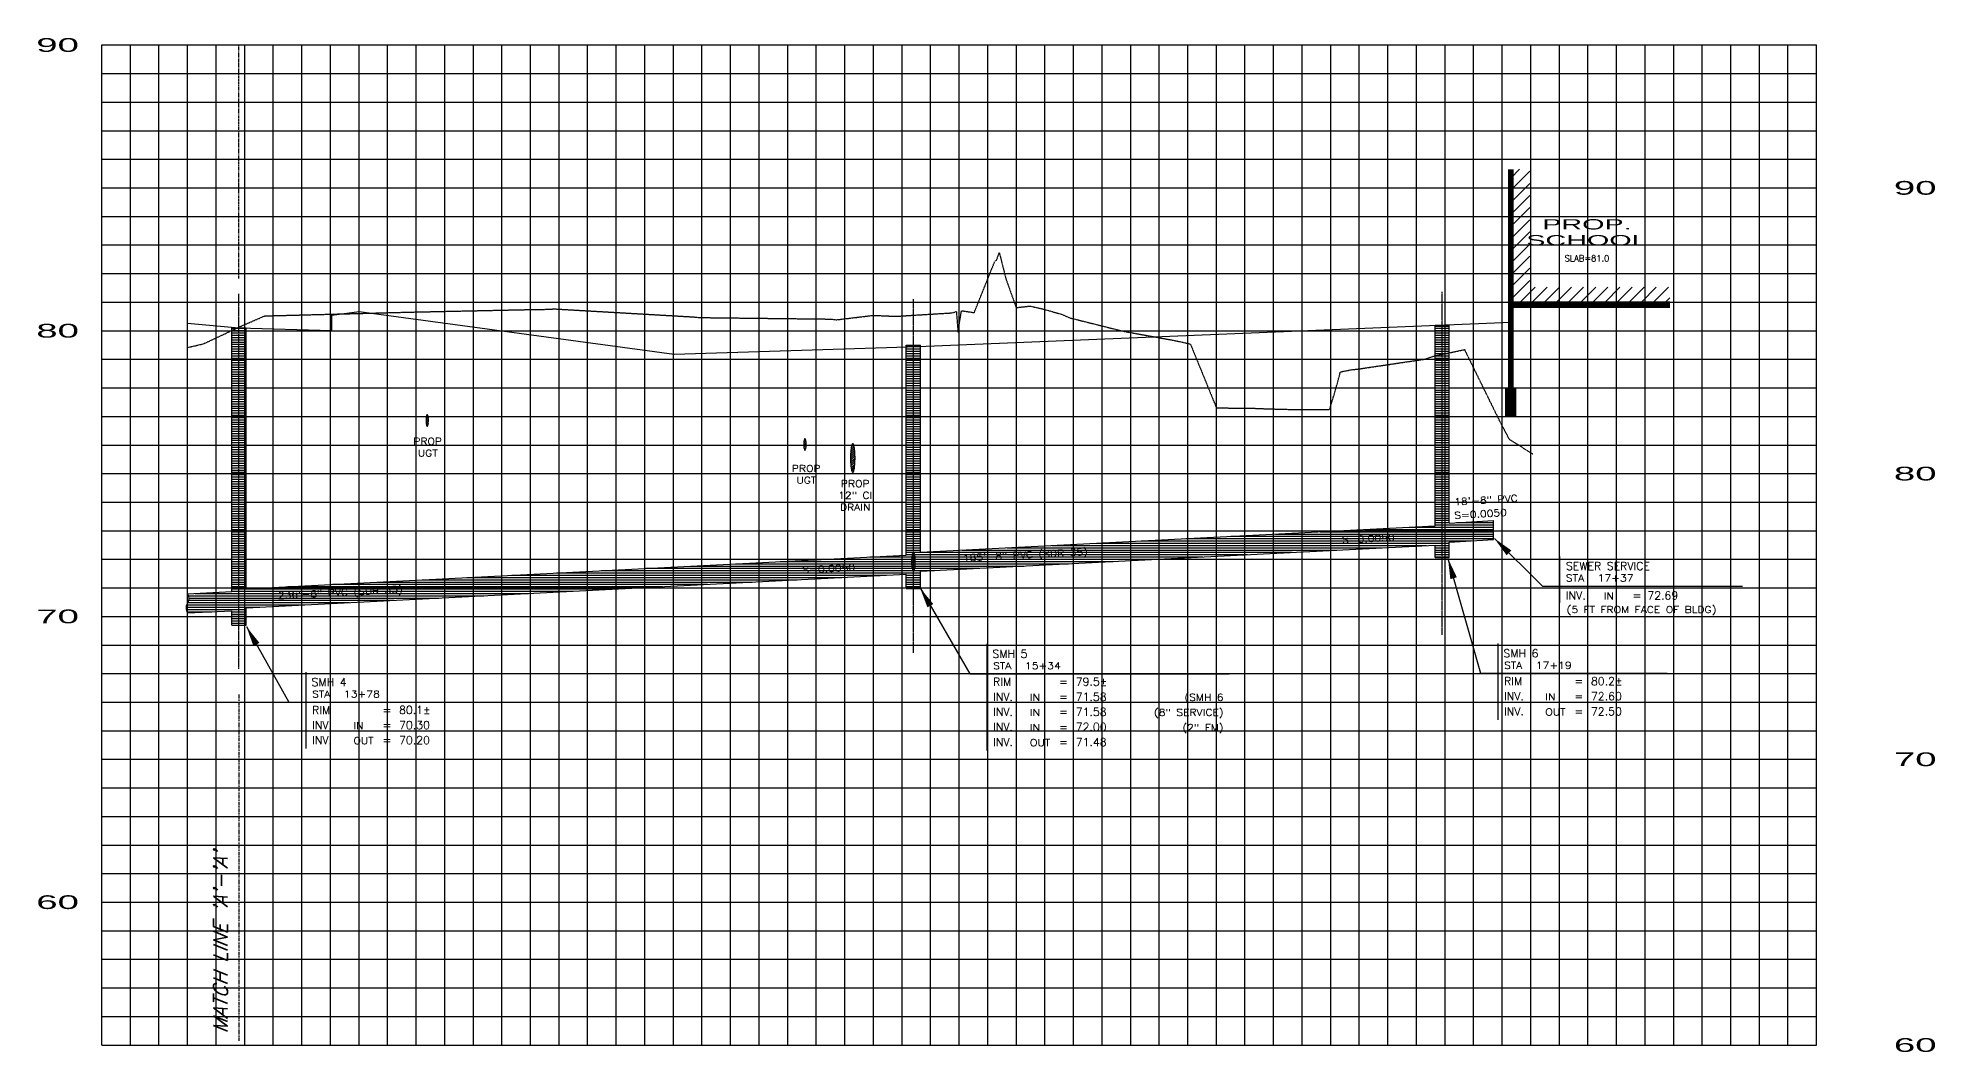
# Model space of a CAD drawing. Header units: inches. Extents: x 1501 to 3024, y 2326 to 3451.
# Drawn here: x 1501 to 2165, y 2714 to 3069 of the extents above; entities that cross this region are included whole.
import ezdxf
from ezdxf.enums import TextEntityAlignment as Align

# ---------------------------------------------------------------- set-up
doc = ezdxf.new("R2010")
doc.units = ezdxf.units.IN
doc.header["$MEASUREMENT"] = 0
for name, pattern in [('CENTER4', [0.5625, 0.375, -0.0625, 0.0625, -0.0625]), ('DASHED4', [0.1875, 0.125, -0.0625]), ('MATCH', [2.5, 1.25, -0.25, 0.25, -0.25, 0.25, -0.25])]:
    doc.linetypes.add(name, pattern=pattern)
for name, color, linetype in [('E2MLL', 5, 'MATCH'), ('P1PIS', 4, 'Continuous'), ('P1PIT', 4, 'Continuous'), ('P6PIL', 6, 'Continuous'), ('P7PIT', 3, 'Continuous'), ('P7UTT', 3, 'Continuous'), ('PFGC', 5, 'Continuous'), ('SEW1PEGC', 3, 'DASHED4'), ('STRUC-CL', 6, 'CENTER4'), ('STRUC-H', 9, 'Continuous'), ('STRUC-S', 4, 'Continuous'), ('W1PPL', 11, 'Continuous'), ('W7PPL', 9, 'Continuous'), ('W7PPT', 3, 'Continuous')]:
    doc.layers.add(name, color=color, linetype=linetype)
doc.styles.add('100BT', font='swiss.ttf', dxfattribs={"width": 2, "height": 3.6})
doc.styles.add('140B', font='swissl.ttf', dxfattribs={"width": 2, "height": 0.000186})
doc.styles.add('140SL', font='simplex.shx', dxfattribs={"oblique": 22, "height": 4.928})
doc.styles.add('60', font='simplex.shx', dxfattribs={"width": 1.15, "height": 2.4})
doc.styles.add('60L', font='simplex.shx', dxfattribs={"height": 2.12})
doc.styles.add('60S', font='simplex.shx', dxfattribs={"width": 1.15, "oblique": 22, "height": 2.4})
doc.styles.add('80L', font='simplex.shx', dxfattribs={"height": 2.8})
doc.dimstyles.get("Standard").update_dxf_attribs({"dimtxt": 0.18, "dimasz": 0.18, "dimexe": 0.18, "dimexo": 0.0625, "dimgap": 0.09, "dimtad": 0, "dimtih": 1, "dimtoh": 1, "dimdec": 4, "dimzin": 0, "dimdsep": 46, "dimtxsty": 'Standard', "dimcen": 0.09, "dimadec": 0, "dimazin": 0, "dimtfac": 1, "dimtdec": 4, "dimtofl": 0, "dimtmove": 0, "dimatfit": 3, "dimfxl": 1, "dimtolj": 1, "dimtzin": 0, "dimarcsym": 0})

# ---------------------------------------------------------------- blocks, each defined once
blk = doc.blocks.new('R3IN')
at = {"layer": 'P6PIL'}
for p, q in [((0, -0.931), (0, 0)), ((0, -0.261), (2.116, -0.261))]:
    blk.add_line(p, q, dxfattribs=at)
at = {"layer": 'P1PIT', "style": '80L'}
blk.add_attdef('NUMBER', (0.046, -0.121), '', height=0.07, dxfattribs=at)
at = {"layer": 'P7PIT', "style": '60', "width": 1.15}
for s, p in [('STA', (0.052, -0.221)), ('IN', (0.374, -0.497)), ('IN', (0.374, -0.629)), ('IN', (0.374, -0.761)), ('OUT', (0.374, -0.893))]:
    blk.add_text(s, height=0.06, dxfattribs=at).set_placement(p)
at = {"layer": 'P7PIT', "style": '80L'}
for s, p in [('RIM', (0.052, -0.365)), ('=', (0.629, -0.365)), ('INV.', (0.052, -0.497)), ('=', (0.629, -0.497)), ('INV.', (0.052, -0.629)), ('=', (0.629, -0.629)), ('INV.', (0.052, -0.761)), ('INV.', (0.052, -0.893)), ('=', (0.629, -0.761)), ('=', (0.629, -0.893))]:
    blk.add_text(s, height=0.07, dxfattribs=at).set_placement(p)
at = {"layer": 'P7PIT', "style": '60', "width": 1.15}
blk.add_attdef('STATION\\OFFSET', (0.33, -0.221), '', height=0.06, dxfattribs=at)
at = {"layer": 'P7PIT', "style": '80L'}
for p in [(0.775, -0.365), (0.775, -0.497), (0.775, -0.629), (0.775, -0.761), (0.775, -0.893)]:
    blk.add_attdef('ELEV', p, '', height=0.07, dxfattribs=at)
at = {"layer": 'P7PIT', "style": '60', "width": 1.15}
for p in [(2.068, -0.497), (2.068, -0.629), (2.068, -0.761)]:
    blk.add_attdef('NO.', text='', height=0.06, dxfattribs=at).set_placement(p, align=Align.RIGHT)
blk = doc.blocks.new('*X0')
at = {"color": 0}
for p, q in [((586.08, 289.42), (588.04, 291.38)), ((586.09, 290.31), (587.99, 292.22)), ((586.09, 288.55), (588.07, 290.53)), ((586.12, 291.22), (587.92, 293.03)), ((586.17, 292.16), (587.82, 293.81)), ((586.25, 293.13), (587.68, 294.55)), ((586.4, 294.16), (587.49, 295.25)), ((586.71, 295.36), (587.17, 295.81)), ((586.13, 287.7), (588.08, 289.65)), ((586.18, 286.86), (588.07, 288.76)), ((586.25, 286.06), (588.04, 287.85)), ((586.35, 285.28), (587.99, 286.91)), ((586.5, 284.54), (587.9, 285.93)), ((586.7, 283.85), (587.74, 284.9)), ((587.06, 283.33), (587.41, 283.68))]:
    blk.add_line(p, q, dxfattribs=at)
blk = doc.blocks.new('15')
at = {"layer": 'P1PIS'}
blk.add_lwpolyline([(0, 0, 0.309933), (0.005, 0.004, 0.052539), (0.014, 0.037, 0.023124), (0.018, 0.073, 0.016546), (0.02, 0.125, 0.016546), (0.018, 0.177, 0.023124), (0.014, 0.213, 0.052539), (0.005, 0.246, 0.309933), (0, 0.25, 0.309933), (-0.005, 0.246, 0.052539), (-0.014, 0.213, 0.023124), (-0.018, 0.177, 0.016546), (-0.02, 0.125, 0.016546), (-0.018, 0.073, 0.023124), (-0.014, 0.037, 0.052539), (-0.005, 0.004, 0.309933)], format="xyb", close=True, dxfattribs=at)
at = {"layer": 'P1PIS', "xscale": 0.02, "yscale": 0.02, "zscale": 0.02}
blk.add_blockref('*X0', (-11.742, -5.666), dxfattribs=at)
blk = doc.blocks.new('6')
at = {"layer": 'P1PIS'}
for p, q in [((-0.01, 0.061), (0.008, 0.079)), ((-0.01, 0.043), (0.01, 0.063)), ((-0.009, 0.027), (0.01, 0.046)), ((-0.008, 0.081), (0.005, 0.094)), ((-0.006, 0.012), (0.009, 0.027)), ((0, 0), (0.004, 0.004))]:
    blk.add_line(p, q, dxfattribs=at)
for centre, radius, start, end in [((0.24, 0.05), 0.25, 175.2643, 180), ((0.24, 0.05), 0.25, 180, 184.7357), ((0.12, 0.06), 0.13, 168.6901, 175.2643), ((0.12, 0.04), 0.13, 184.7357, 191.3099), ((0.046, 0.075), 0.0542, 154.2268, 168.6901), ((0.046, 0.025), 0.0542, 191.3099, 205.7732), ((0, 0.097), 0.00304, 90, 154.2268), ((0, 0.003), 0.00304, 205.7732, 270), ((0, 0.097), 0.00304, 25.7732, 90), ((0, 0.003), 0.00304, 270, 334.2268), ((-0.046, 0.075), 0.0542, 11.3099, 25.7732), ((-0.046, 0.025), 0.0542, 334.2268, 348.6901), ((-0.12, 0.06), 0.13, 4.7357, 11.3099), ((-0.12, 0.04), 0.13, 348.6901, 355.2643), ((-0.24, 0.05), 0.25, 0, 4.7357), ((-0.24, 0.05), 0.25, 355.2643, 360)]:
    blk.add_arc(centre, radius, start, end, dxfattribs=at)
blk = doc.blocks.new('HWRI')
at = {"layer": 'P6PIL'}
for p, q in [((0, -0.407), (0, 0)), ((0, -0.261), (1.597, -0.261))]:
    blk.add_line(p, q, dxfattribs=at)
at = {"layer": 'P1PIT', "style": '80L'}
blk.add_attdef('NUMBER', (0.053, -0.121), '', height=0.07, dxfattribs=at)
at = {"layer": 'P7PIT', "style": '60', "width": 1.15}
for s, p in [('STA', (0.052, -0.221)), ('IN', (0.383, -0.379))]:
    blk.add_text(s, height=0.06, dxfattribs=at).set_placement(p)
at = {"layer": 'P7PIT', "style": '80L'}
for s, p in [('INV.', (0.052, -0.379)), ('=', (0.635, -0.379))]:
    blk.add_text(s, height=0.07, dxfattribs=at).set_placement(p)
at = {"layer": 'P7PIT', "style": '60', "width": 1.15}
blk.add_attdef('STATION\\OFFSET', (0.33, -0.221), '', height=0.06, dxfattribs=at)
at = {"layer": 'P7PIT', "style": '80L'}
blk.add_attdef('ELEV', (0.765, -0.379), '', height=0.07, dxfattribs=at)
blk = doc.blocks.new('R1IN')
at = {"layer": 'P6PIL'}
for p, q in [((0, -0.667), (0, 0)), ((0, -0.261), (1.478, -0.261))]:
    blk.add_line(p, q, dxfattribs=at)
at = {"layer": 'P1PIT', "style": '80L'}
blk.add_attdef('NUMBER', (0.047, -0.121), '', height=0.07, dxfattribs=at)
at = {"layer": 'P7PIT', "style": '60', "width": 1.15}
for s, p in [('STA', (0.052, -0.221)), ('IN', (0.413, -0.497)), ('OUT', (0.413, -0.629))]:
    blk.add_text(s, height=0.06, dxfattribs=at).set_placement(p)
at = {"layer": 'P7PIT', "style": '80L'}
for s, p in [('RIM', (0.052, -0.365)), ('=', (0.668, -0.365)), ('INV.', (0.052, -0.497)), ('=', (0.668, -0.497)), ('INV.', (0.052, -0.629)), ('=', (0.668, -0.629))]:
    blk.add_text(s, height=0.07, dxfattribs=at).set_placement(p)
at = {"layer": 'P7PIT', "style": '60', "width": 1.15}
blk.add_attdef('STATION\\OFFSET', (0.33, -0.221), '', height=0.06, dxfattribs=at)
at = {"layer": 'P7PIT', "style": '80L'}
for p in [(0.812, -0.365), (0.812, -0.497), (0.812, -0.629)]:
    blk.add_attdef('ELEV', p, '', height=0.07, dxfattribs=at)
blk = doc.blocks.new('*X5')
at = {"color": 0}
for p, q in [((586.38, 289.72), (587.55, 290.89)), ((586.6, 290.82), (587.29, 291.51)), ((586.25, 287.83), (587.82, 289.39)), ((586.26, 286.95), (587.88, 288.57)), ((586.29, 288.75), (587.71, 290.17)), ((586.3, 286.1), (587.91, 287.71)), ((586.37, 285.29), (587.9, 286.82)), ((586.5, 284.53), (587.85, 285.89)), ((586.69, 283.85), (587.73, 284.88)), ((587.06, 283.33), (587.4, 283.67))]:
    blk.add_line(p, q, dxfattribs=at)
blk = doc.blocks.new('10')
at = {"layer": 'P1PIS'}
blk.add_lwpolyline([(0, 0, 0.287816), (0.004, 0.003, 0.063192), (0.012, 0.024, 0.028693), (0.015, 0.049, 0.020666), (0.016, 0.083, 0.020666), (0.015, 0.117, 0.028693), (0.012, 0.142, 0.063192), (0.004, 0.163, 0.287816), (0, 0.166, 0.287816), (-0.005, 0.163, 0.063192), (-0.012, 0.142, 0.028693), (-0.015, 0.117, 0.020666), (-0.017, 0.083, 0.020666), (-0.015, 0.049, 0.028693), (-0.012, 0.024, 0.063192), (-0.005, 0.003, 0.287816)], format="xyb", close=True, dxfattribs=at)
at = {"layer": 'P1PIS', "xscale": 0.02, "yscale": 0.02, "zscale": 0.02}
blk.add_blockref('*X5', (-11.742, -5.667), dxfattribs=at)
blk = doc.blocks.new('*X2')
at = {"color": 0}
for p, q in [((4603.23, 5570.02), (4606.83, 5567.5)), ((4565.62, 5563.39), (4573.32, 5558.01)), ((4569.8, 5564.13), (4577.49, 5558.75)), ((4573.98, 5564.87), (4581.67, 5559.48)), ((4578.16, 5565.6), (4585.85, 5560.22)), ((4582.34, 5566.34), (4590.03, 5560.96)), ((4586.52, 5567.08), (4594.21, 5561.69)), ((4590.69, 5567.81), (4598.38, 5562.43)), ((4594.87, 5568.55), (4602.56, 5563.17)), ((4599.05, 5569.29), (4606.74, 5563.9)), ((4561.06, 5559.27), (4567.13, 5555.02)), ((4561.45, 5562.66), (4569.14, 5557.27)), ((4561.79, 5555.09), (4567.86, 5550.84)), ((4562.53, 5550.91), (4568.6, 5546.66)), ((4563.27, 5546.73), (4569.34, 5542.48)), ((4564, 5542.55), (4570.07, 5538.3)), ((4564.74, 5538.38), (4570.81, 5534.13)), ((4565.48, 5534.2), (4571.55, 5529.95)), ((4566.22, 5530.02), (4572.28, 5525.77)), ((4566.95, 5525.84), (4573.02, 5521.59)), ((4567.69, 5521.66), (4573.76, 5517.41)), ((4568.43, 5517.48), (4574.49, 5513.24)), ((4569.16, 5513.31), (4575.23, 5509.06)), ((4569.9, 5509.13), (4571.61, 5507.93))]:
    blk.add_line(p, q, dxfattribs=at)

msp = doc.modelspace()

# ---------------------------------------------------------------- hatches: boundary and pattern name
at = {"layer": 'STRUC-H'}
h = msp.add_hatch(dxfattribs=at)
h.set_pattern_fill('_U', color=256, scale=0.8, style=0, pattern_type=0)
h.set_pattern_definition([(0, (0, 0), (0, 0.8), [])])
edge = h.paths.add_edge_path()
edge.add_arc((1550.56017, 2872.63293), 3.56369, 329.03114547, 387.28070405)
edge.add_line((1553.72748, 2874.26635), (1569.22748, 2875.05448))
edge.add_line((1569.22748, 2875.05448), (1569.22748, 2967.35448))
edge.add_line((1569.22748, 2967.35448), (1574.22748, 2967.35448))
edge.add_line((1574.22748, 2967.35448), (1574.22748, 2876.05448))
edge.add_line((1574.22748, 2876.05448), (1805.22748, 2887.85448))
edge.add_line((1805.22748, 2887.85448), (1805.22748, 2961.35448))
edge.add_line((1805.22748, 2961.35448), (1810.22748, 2961.35448))
edge.add_line((1810.22748, 2961.35448), (1810.22748, 2888.85448))
edge.add_line((1810.22748, 2888.85448), (1990.22748, 2898.05448))
edge.add_line((1990.22748, 2898.05448), (1990.22748, 2968.35448))
edge.add_line((1990.22748, 2968.35448), (1995.22748, 2968.35448))
edge.add_line((1995.22748, 2968.35448), (1995.22748, 2899.05448))
edge.add_line((1995.22748, 2899.05448), (2010.72748, 2899.95448))
edge.add_line((2010.72748, 2899.95448), (2010.72748, 2893.25448))
edge.add_line((2010.72748, 2893.25448), (1995.22748, 2892.35448))
edge.add_line((1995.22748, 2892.35448), (1995.22748, 2886.95448))
edge.add_line((1995.22748, 2886.95448), (1990.22748, 2886.95448))
edge.add_line((1990.22748, 2886.95448), (1990.22748, 2891.35448))
edge.add_line((1990.22748, 2891.35448), (1810.22748, 2882.15448))
edge.add_line((1810.22748, 2882.15448), (1810.22748, 2876.15448))
edge.add_line((1810.22748, 2876.15448), (1805.22748, 2876.15448))
edge.add_line((1805.22748, 2876.15448), (1805.22748, 2881.15448))
edge.add_line((1805.22748, 2881.15448), (1574.22748, 2869.35448))
edge.add_line((1574.22748, 2869.35448), (1574.22748, 2863.35448))
edge.add_line((1574.22748, 2863.35448), (1569.22748, 2863.35448))
edge.add_line((1569.22748, 2863.35448), (1569.22748, 2868.35448))
edge.add_line((1569.22748, 2868.35448), (1553.72748, 2867.56635))
edge.add_arc((1556.1658, 2869.26887), 2.97388, 149.03114547, 214.92420761, ccw=False)

# ---------------------------------------------------------------- linework, layer by layer
at = {"layer": 'E2MLL', "ltscale": 0.8}
msp.add_line((1571.72748, 2984.60987), (1571.72748, 3066.3407), dxfattribs=at)
at = {"layer": 'E2MLL'}
msp.add_line((1571.72748, 2839.01465), (1571.72748, 2717.76557), dxfattribs=at)
at = {"layer": 'P7PIT'}
for points, const_width in [([(2016.72748, 2946.49701), (2016.72748, 3022.85884)], 2), ([(2072.38519, 2975.35448), (2016.72748, 2975.35448)], 2), ([(2016.72748, 2946.49701), (2016.72748, 2936.25059)], 4)]:
    msp.add_lwpolyline(points, dxfattribs=dict(at, const_width=const_width))
msp.add_lwpolyline([(2072.38519, 2976.35448), (2015.72748, 2976.35448)], dxfattribs=at)
at = {"layer": 'PFGC', "flags": 128}
msp.add_lwpolyline([(1553.72748, 2968.94436), (1571.72748, 2967.35448), (1604.1688, 2966.38247), (1604.1688, 2971.80233), (1613.76182, 2973.05306), (1724.05257, 2958.17098), (1809.35221, 2960.83547), (2016.72748, 2969.33856)], dxfattribs=at)
at = {"layer": 'SEW1PEGC', "flags": 128}
msp.add_lwpolyline([(1553.72748, 2960.48214), (1559.38022, 2961.78909), (1572.31897, 2967.89546), (1580.74223, 2971.53987), (1629.5293, 2972.81591), (1630.69922, 2972.84429), (1630.73534, 2972.85242), (1631.27311, 2972.86314), (1674.28209, 2973.77962), (1678.48843, 2973.81559), (1680.76049, 2973.94149), (1682.4387, 2973.97461), (1730.78563, 2971.18561), (1732.6544, 2970.9676), (1778.76729, 2970.43041), (1780.81078, 2970.18182), (1793.61745, 2971.7312), (1801.7677, 2971.39556), (1807.00008, 2971.73743), (1821.28717, 2972.60814), (1822.73999, 2973.08884), (1823.30988, 2965.94825), (1824.53746, 2973.36893), (1828.98851, 2972.69369), (1836.14714, 2990.52827), (1836.81266, 2991.08589), (1837.76955, 2993.66539), (1840.07839, 2984.46305), (1843.6671, 2974.44799), (1848.533, 2974.98119), (1852.7904, 2974.01502), (1859.57265, 2972.10801), (1862.45512, 2970.84737), (1881.13989, 2966.17301), (1898.35315, 2963.07307), (1904.60193, 2961.73876), (1910.60208, 2947.04966), (1913.73555, 2939.35448), (1916.36843, 2939.34189), (1917.30119, 2939.31253), (1927.29118, 2939.18866), (1932.18087, 2938.99546), (1933.88306, 2938.96115), (1939.73698, 2938.80601), (1950.08182, 2938.79875), (1950.55061, 2938.79264), (1953.31434, 2938.79429), (1954.97172, 2944.1407), (1956.41681, 2949.26374), (1956.49408, 2949.61516), (1957.10896, 2951.944), (1961.09257, 2952.70855), (1963.66363, 2952.99552), (1986.60685, 2956.39434), (1990.05313, 2957.56169), (1992.00008, 2957.9252), (2000.5222, 2959.75448), (2012.82468, 2934.70329), (2016.15822, 2928.35986), (2024.39439, 2923.26926)], dxfattribs=at)
at = {"layer": 'STRUC-CL'}
for p, q in [((1571.72748, 2847.96018), (1571.72748, 2979.20771)), ((1807.72748, 2853.57132), (1807.72748, 2977.37545)), ((1992.72748, 2859.93012), (1992.72748, 2979.90546))]:
    msp.add_line(p, q, dxfattribs=at)
at = {"layer": 'STRUC-H', "flags": 128}
msp.add_lwpolyline([(1553.72748, 2874.26635, -0.259779646), (1553.61585, 2870.79915, 0.29570602), (1553.72748, 2867.56635, -1.049076252)], format="xyb", dxfattribs=at)
at = {"layer": 'STRUC-S'}
for p, q in [((1569.22748, 2875.05448), (1569.22748, 2967.35448)), ((1569.22748, 2967.35448), (1574.22748, 2967.35448)), ((1574.22748, 2876.05448), (1574.22748, 2967.35448)), ((1990.22748, 2898.05448), (1990.22748, 2968.35448)), ((1990.22748, 2968.35448), (1995.22748, 2968.35448)), ((1995.22748, 2899.05448), (1995.22748, 2968.35448)), ((1805.22748, 2887.85448), (1805.22748, 2961.35448)), ((1805.22748, 2961.35448), (1810.22748, 2961.35448)), ((1810.22748, 2888.85448), (1810.22748, 2961.35448)), ((1810.22748, 2888.85448), (1990.22748, 2898.05448)), ((1995.22748, 2899.05448), (2010.72748, 2899.95448)), ((2010.72748, 2893.25448), (2010.72748, 2899.95448)), ((1574.22748, 2876.05448), (1805.22748, 2887.85448)), ((1810.22748, 2882.15448), (1990.22748, 2891.35448)), ((1990.22748, 2886.95448), (1990.22748, 2891.35448)), ((1995.22748, 2892.35448), (2010.72748, 2893.25448)), ((1995.22748, 2886.95448), (1995.22748, 2892.35448)), ((1574.22748, 2869.35448), (1805.22748, 2881.15448)), ((1805.22748, 2876.15448), (1805.22748, 2881.15448)), ((1810.22748, 2876.15448), (1810.22748, 2882.15448)), ((1990.22748, 2886.95448), (1995.22748, 2886.95448)), ((1553.72748, 2874.26635), (1569.22748, 2875.05448)), ((1805.22748, 2876.15448), (1810.22748, 2876.15448)), ((1553.72748, 2867.56635), (1569.22748, 2868.35448)), ((1569.22748, 2863.35448), (1569.22748, 2868.35448)), ((1574.22748, 2863.35448), (1574.22748, 2869.35448)), ((1569.22748, 2863.35448), (1574.22748, 2863.35448))]:
    msp.add_line(p, q, dxfattribs=at)
at = {"layer": 'W1PPL'}
for p, q in [((1523.72748, 2716.35448), (1523.72748, 3066.35448)), ((1523.72748, 3066.35448), (2123.72748, 3066.35448)), ((1573.72748, 2716.35448), (1573.72748, 3066.35448)), ((1623.72748, 2716.35448), (1623.72748, 3066.35448)), ((1673.72748, 2716.35448), (1673.72748, 3066.35448)), ((1723.72748, 2716.35448), (1723.72748, 3066.35448)), ((1773.72748, 2716.35448), (1773.72748, 3066.35448)), ((1823.72748, 2716.35448), (1823.72748, 3066.35448)), ((1873.72748, 2716.35448), (1873.72748, 3066.35448)), ((1923.72748, 2716.35448), (1923.72748, 3066.35448)), ((1973.72748, 2716.35448), (1973.72748, 3066.35448)), ((2023.72748, 2716.35448), (2023.72748, 3066.35448)), ((2073.72748, 2716.35448), (2073.72748, 3066.35448)), ((2123.72748, 2716.35448), (2123.72748, 3066.35448)), ((1523.72748, 3016.35448), (2123.72748, 3016.35448)), ((1523.72748, 2966.35448), (2123.72748, 2966.35448)), ((1523.72748, 2916.35448), (2123.72748, 2916.35448)), ((1523.72748, 2866.35448), (2123.72748, 2866.35448)), ((1523.72748, 2816.35448), (2123.72748, 2816.35448)), ((1523.72748, 2766.35448), (2123.72748, 2766.35448)), ((1523.72748, 2716.35448), (2123.72748, 2716.35448))]:
    msp.add_line(p, q, dxfattribs=at)
at = {"layer": 'W7PPL'}
for p, q in [((1533.72748, 2716.35448), (1533.72748, 3066.35448)), ((1543.72748, 2716.35448), (1543.72748, 3066.35448)), ((1553.72748, 2716.35448), (1553.72748, 3066.35448)), ((1563.72748, 2716.35448), (1563.72748, 3066.35448)), ((1583.72748, 2716.35448), (1583.72748, 3066.35448)), ((1593.72748, 2716.35448), (1593.72748, 3066.35448)), ((1603.72748, 2716.35448), (1603.72748, 3066.35448)), ((1613.72748, 2716.35448), (1613.72748, 3066.35448)), ((1633.72748, 2716.35448), (1633.72748, 3066.35448)), ((1643.72748, 2716.35448), (1643.72748, 3066.35448)), ((1653.72748, 2716.35448), (1653.72748, 3066.35448)), ((1663.72748, 2716.35448), (1663.72748, 3066.35448)), ((1683.72748, 2716.35448), (1683.72748, 3066.35448)), ((1693.72748, 2716.35448), (1693.72748, 3066.35448)), ((1703.72748, 2716.35448), (1703.72748, 3066.35448)), ((1713.72748, 2716.35448), (1713.72748, 3066.35448)), ((1733.72748, 2716.35448), (1733.72748, 3066.35448)), ((1743.72748, 2716.35448), (1743.72748, 3066.35448)), ((1753.72748, 2716.35448), (1753.72748, 3066.35448)), ((1763.72748, 2716.35448), (1763.72748, 3066.35448)), ((1783.72748, 2716.35448), (1783.72748, 3066.35448)), ((1793.72748, 2716.35448), (1793.72748, 3066.35448)), ((1803.72748, 2716.35448), (1803.72748, 3066.35448)), ((1813.72748, 2716.35448), (1813.72748, 3066.35448)), ((1833.72748, 2716.35448), (1833.72748, 3066.35448)), ((1843.72748, 2716.35448), (1843.72748, 3066.35448)), ((1853.72748, 2716.35448), (1853.72748, 3066.35448)), ((1863.72748, 2716.35448), (1863.72748, 3066.35448)), ((1883.72748, 2716.35448), (1883.72748, 3066.35448)), ((1893.72748, 2716.35448), (1893.72748, 3066.35448)), ((1903.72748, 2716.35448), (1903.72748, 3066.35448)), ((1913.72748, 2716.35448), (1913.72748, 3066.35448)), ((1933.72748, 2716.35448), (1933.72748, 3066.35448)), ((1943.72748, 2716.35448), (1943.72748, 3066.35448)), ((1953.72748, 2716.35448), (1953.72748, 3066.35448)), ((1963.72748, 2716.35448), (1963.72748, 3066.35448)), ((1983.72748, 2716.35448), (1983.72748, 3066.35448)), ((1993.72748, 2716.35448), (1993.72748, 3066.35448)), ((2003.72748, 2716.35448), (2003.72748, 3066.35448)), ((2013.72748, 2716.35448), (2013.72748, 3066.35448)), ((2033.72748, 2716.35448), (2033.72748, 3066.35448)), ((2043.72748, 2716.35448), (2043.72748, 3066.35448)), ((2053.72748, 2716.35448), (2053.72748, 3066.35448)), ((2063.72748, 2716.35448), (2063.72748, 3066.35448)), ((2083.72748, 2716.35448), (2083.72748, 3066.35448)), ((2093.72748, 2716.35448), (2093.72748, 3066.35448)), ((2103.72748, 2716.35448), (2103.72748, 3066.35448)), ((2113.72748, 2716.35448), (2113.72748, 3066.35448)), ((1523.72748, 3056.35448), (2123.72748, 3056.35448)), ((1523.72748, 3046.35448), (2123.72748, 3046.35448)), ((1523.72748, 3036.35448), (2123.72748, 3036.35448)), ((1523.72748, 3026.35448), (2123.72748, 3026.35448)), ((1523.72748, 3006.35448), (2123.72748, 3006.35448)), ((1523.72748, 2996.35448), (2123.72748, 2996.35448)), ((1523.72748, 2986.35448), (2123.72748, 2986.35448)), ((1523.72748, 2976.35448), (2123.72748, 2976.35448)), ((1523.72748, 2956.35448), (2123.72748, 2956.35448)), ((1523.72748, 2946.35448), (2123.72748, 2946.35448)), ((1523.72748, 2936.35448), (2123.72748, 2936.35448)), ((1523.72748, 2926.35448), (2123.72748, 2926.35448)), ((1523.72748, 2906.35448), (2123.72748, 2906.35448)), ((1523.72748, 2896.35448), (2123.72748, 2896.35448)), ((1523.72748, 2886.35448), (2123.72748, 2886.35448)), ((1523.72748, 2876.35448), (2123.72748, 2876.35448)), ((1523.72748, 2856.35448), (2123.72748, 2856.35448)), ((1523.72748, 2846.35448), (2123.72748, 2846.35448)), ((1523.72748, 2836.35448), (2123.72748, 2836.35448)), ((1523.72748, 2826.35448), (2123.72748, 2826.35448)), ((1523.72748, 2806.35448), (2123.72748, 2806.35448)), ((1523.72748, 2796.35448), (2123.72748, 2796.35448)), ((1523.72748, 2786.35448), (2123.72748, 2786.35448)), ((1523.72748, 2776.35448), (2123.72748, 2776.35448)), ((1523.72748, 2756.35448), (2123.72748, 2756.35448)), ((1523.72748, 2746.35448), (2123.72748, 2746.35448)), ((1523.72748, 2736.35448), (2123.72748, 2736.35448)), ((1523.72748, 2726.35448), (2123.72748, 2726.35448))]:
    msp.add_line(p, q, dxfattribs=at)

# ---------------------------------------------------------------- block references
at = {"xscale": 40, "yscale": 40, "zscale": 40}
for name, p in [('6', (1637.60328, 2932.94682)), ('6', (1769.76573, 2924.55357)), ('15', (1786.48857, 2916.79844)), ('10', (1807.72748, 2882.15448))]:
    msp.add_blockref(name, p, dxfattribs=at)
msp.add_blockref('HWRI', (2033.91706, 2887.43707), dxfattribs=at).add_auto_attribs({'NUMBER': 'SEWER SERVICE', 'STATION\\OFFSET': '17+37', 'ELEV': '72.69'})
ref = msp.add_blockref('R3IN', (1833.51474, 2856.7129), dxfattribs=dict(xscale=40, yscale=40, zscale=40))
ref.add_attrib('NUMBER', 'SMH 5', (1835.35974, 2851.87356), dxfattribs={"layer": 'P1PIT', "height": 2.8, "style": '80L'})
ref.add_attrib('STATION\\OFFSET', '15+34', (1846.73211, 2847.87856), dxfattribs={"layer": 'P7PIT', "height": 2.4, "style": '60', "width": 1.15})
ref.add_attrib('ELEV', '79.5%%p', (1864.50445, 2842.11668), dxfattribs={"layer": 'P7PIT', "height": 2.8, "style": '80L'})
ref.add_attrib('ELEV', '71.58', (1864.50445, 2836.83668), dxfattribs={"layer": 'P7PIT', "height": 2.8, "style": '80L'})
ref.add_attrib('NO.', '(SMH 6', dxfattribs={"layer": 'P7PIT', "height": 2.4, "style": '60', "width": 1.15}).set_placement((1916.24798, 2836.83668), align=Align.RIGHT)
ref.add_attrib('ELEV', '71.58', (1864.50445, 2831.55668), dxfattribs={"layer": 'P7PIT', "height": 2.8, "style": '80L'})
ref.add_attrib('NO.', '(8" SERVICE)', dxfattribs={"layer": 'P7PIT', "height": 2.4, "style": '60', "width": 1.15}).set_placement((1916.24798, 2831.55668), align=Align.RIGHT)
ref.add_attrib('ELEV', '72.00', (1864.50445, 2826.27668), dxfattribs={"layer": 'P7PIT', "height": 2.8, "style": '80L'})
ref.add_attrib('NO.', '(2" FM)', dxfattribs={"layer": 'P7PIT', "height": 2.4, "style": '60', "width": 1.15}).set_placement((1916.24798, 2826.27668), align=Align.RIGHT)
ref.add_attrib('ELEV', '71.48', (1864.50445, 2820.99668), dxfattribs={"layer": 'P7PIT', "height": 2.8, "style": '80L'})
ref = msp.add_blockref('R1IN', (2012.28905, 2856.89052), dxfattribs=dict(xscale=40, yscale=40, zscale=40))
ref.add_attrib('NUMBER', 'SMH 6', (2014.17425, 2852.05118), dxfattribs={"layer": 'P1PIT', "height": 2.8, "style": '80L'})
ref.add_attrib('STATION\\OFFSET', '17+19', (2025.50642, 2848.05617), dxfattribs={"layer": 'P7PIT', "height": 2.4, "style": '60', "width": 1.15})
ref.add_attrib('ELEV', '80.2%%p', (2044.78662, 2842.2943), dxfattribs={"layer": 'P7PIT', "height": 2.8, "style": '80L'})
ref.add_attrib('ELEV', '72.60', (2044.78662, 2837.0143), dxfattribs={"layer": 'P7PIT', "height": 2.8, "style": '80L'})
ref.add_attrib('ELEV', '72.50', (2044.78662, 2831.7343), dxfattribs={"layer": 'P7PIT', "height": 2.8, "style": '80L'})
ref = msp.add_blockref('R1IN', (1595.23027, 2846.80501), dxfattribs=dict(xscale=40, yscale=40, zscale=40))
ref.add_attrib('NUMBER', 'SMH 4', (1597.11547, 2841.96567), dxfattribs={"layer": 'P1PIT', "height": 2.8, "style": '80L'})
ref.add_attrib('STATION\\OFFSET', '13+78', (1608.44765, 2837.97066), dxfattribs={"layer": 'P7PIT', "height": 2.4, "style": '60', "width": 1.15})
ref.add_attrib('ELEV', '80.1%%p', (1627.72785, 2832.20879), dxfattribs={"layer": 'P7PIT', "height": 2.8, "style": '80L'})
ref.add_attrib('ELEV', '70.30', (1627.72785, 2826.92879), dxfattribs={"layer": 'P7PIT', "height": 2.8, "style": '80L'})
ref.add_attrib('ELEV', '70.20', (1627.72785, 2821.64879), dxfattribs={"layer": 'P7PIT', "height": 2.8, "style": '80L'})
at = {"layer": 'P7PIT', "rotation": 79.9999999999961}
msp.add_blockref('*X2', (6702.78821, -2480.76725), dxfattribs=at)

# ---------------------------------------------------------------- texts
at = {"layer": 'E2MLL', "style": '140SL', "oblique": 22}
msp.add_text("MATCH LINE 'A'-'A'", height=4.928, rotation=90, dxfattribs=at).set_placement((1567.70348, 2720.36107))
at = {"layer": 'P7PIT', "style": '100BT', "width": 2}
for s, p in [('PROP.', (2043.37392, 3001.79148)), ('SCHOOL', (2043.37392, 2996.21148))]:
    msp.add_text(s, height=3.6, dxfattribs=at).set_placement(p, align=Align.CENTER)
at = {"layer": 'P7PIT', "style": '60L'}
msp.add_text('SLAB=81.0', height=2.12, dxfattribs=at).set_placement((2043.37392, 2990.63148), align=Align.CENTER)
at = {"layer": 'P7PIT', "style": '60', "width": 1.15}
for s, rotation, p in [('18\'-8" PVC', 3.34718627, (1997.01776, 2905.26022)), ('S=0.0050', 3.34718627, (1997.01776, 2900.49802)), ('S=0.0050', 2.89735533, (1957.72752, 2891.93019)), ('185\'-8" PVC (SDR 35)', 2.89735533, (1825.05219, 2885.61498)), ('S=0.0050', 2.91679095, (1768.92625, 2881.41738)), ('236\'-8" PVC (SDR 35)', 2.91679095, (1585.36529, 2872.44264))]:
    msp.add_text(s, height=2.4, rotation=rotation, dxfattribs=at).set_placement(p)
msp.add_text('(5 FT FROM FACE OF BLDG)', height=2.4, dxfattribs=at).set_placement((2036.27266, 2867.55935))
at = {"layer": 'P7UTT', "style": '60', "width": 1.15}
for s, p in [('PROP', (1632.70066, 2926.42048)), ('UGT', (1634.28108, 2922.30619)), ('PROP', (1765.16815, 2916.9423)), ('UGT', (1766.74856, 2912.82801))]:
    msp.add_text(s, height=2.4, dxfattribs=at).set_placement(p)
for s, p in [('12" CI', (1787.35179, 2907.5072)), ('PROP', (1787.35179, 2911.62148)), ('DRAIN', (1787.35179, 2903.39291))]:
    msp.add_text(s, height=2.4, dxfattribs=at).set_placement(p, align=Align.CENTER)
at = {"layer": 'W7PPT', "style": '140B', "width": 2}
for s, p in [('90', (1515.70969, 3066.35448)), ('90', (2165.70969, 3016.35448)), ('80', (1515.70969, 2966.35448)), ('80', (2165.70969, 2916.35448)), ('70', (1515.70969, 2866.35448)), ('70', (2165.70969, 2816.35448)), ('60', (1515.70969, 2766.35448)), ('60', (2165.70969, 2716.35448))]:
    msp.add_text(s, height=4.8, dxfattribs=at).set_placement(p, align=Align.MIDDLE_RIGHT)

# ---------------------------------------------------------------- leaders
at = {"layer": 'P6PIL'}
for points in [[(2010.98074, 2893.67697), (2027.81589, 2876.99648), (2033.91706, 2876.99648)], [(1994.75329, 2886.64153), (2006.18788, 2846.44993), (2012.28905, 2846.44993)], [(1810.02793, 2876.34265), (1827.41357, 2846.27231), (1833.51474, 2846.27231)], [(1574.30703, 2862.815), (1589.1291, 2836.36442), (1595.23027, 2836.36442)]]:
    msp.add_leader(points, dimstyle='Standard', override={"dimscale": 40, "dimexo": 0.0625, "dimtxsty": '60S'}, dxfattribs=at)

doc.saveas('drawing.dxf')
